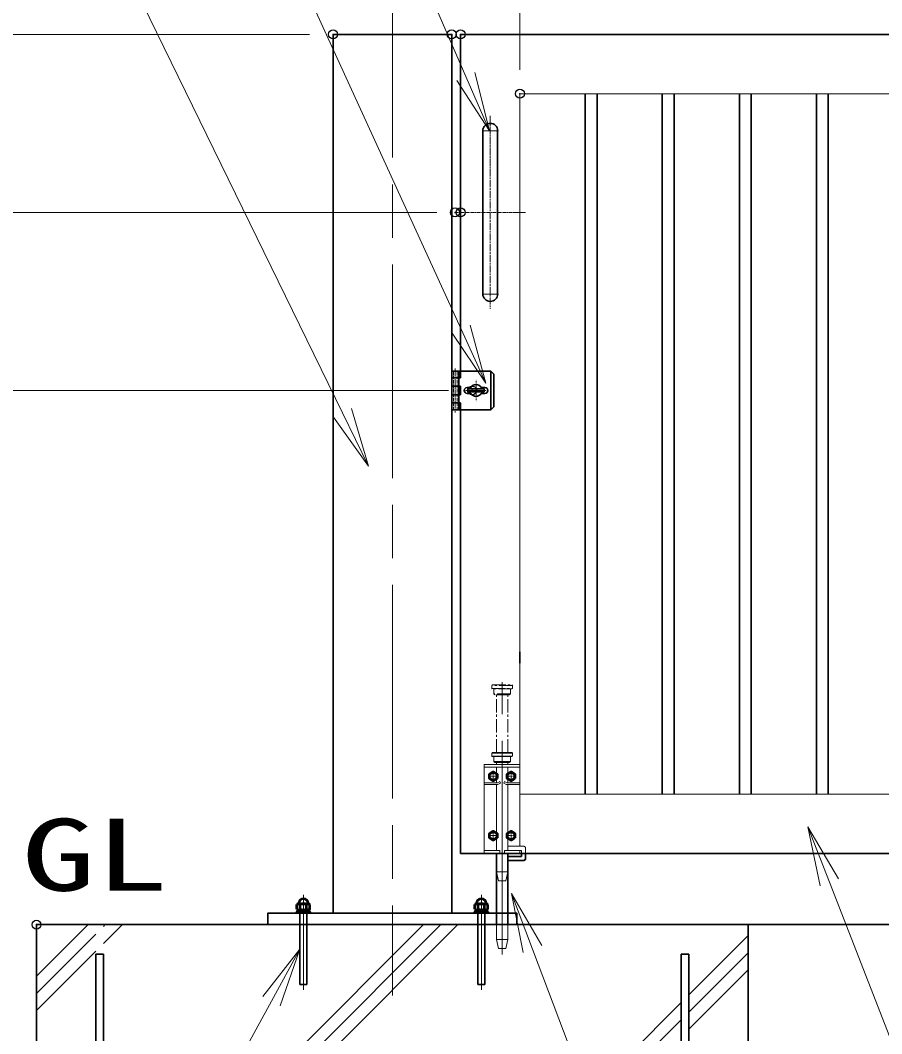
# Model space of a CAD drawing. Units: millimetres, scale not verified. Extents: x -11880 to 11880, y -8400 to 8400.
# Drawn here: x 116 to 1568, y -837 to 870 of the extents above; entities that cross this region are included whole.
import ezdxf
from ezdxf.enums import TextEntityAlignment as Align

# ---------------------------------------------------------------- set-up
doc = ezdxf.new("R2010")
doc.units = ezdxf.units.MM
doc.header["$LTSCALE"] = 30
doc.header["$PDMODE"] = 32
doc.header["$PDSIZE"] = 15
for name, pattern in [('DASHED', [7.5, 6, -1.5]), ('USER1', [9, 6, -0.75, 1.5, -0.75]), ('USER2', [18, 12, -1.5, 3, -1.5]), ('USER3', [1.125, 0.75, -0.125, 0.125, -0.125])]:
    doc.linetypes.add(name, pattern=pattern)
for name, color, linetype, lineweight in [('0-1_外形線', 7, 'Continuous', 35), ('0-2_0', 7, 'Continuous', 18), ('0-3_寸法線', 4, 'Continuous', 18), ('0-5_細線', 2, 'Continuous', 35), ('0-6_隠れ線', 140, 'DASHED', 18), ('0-7_軸線', 200, 'USER2', 15), ('0-D_ハッチング', 253, 'Continuous', 13), ('0-F_想像線', 112, 'USER3', 15), ('1-0_AM_0N', 7, 'Continuous', 50), ('1-1_AM_7N', 6, 'USER1', 18)]:
    doc.layers.add(name, color=color, linetype=linetype, lineweight=lineweight)
doc.layers.add('0-4_Defpoints', color=7, linetype='Continuous')
doc.layers.add('1-2_文字2', color=254, linetype='Continuous')
doc.styles.add('ＭＳ ゴシック', font='')
doc.styles.get('ＭＳ ゴシック').set_extended_font_data('MS Gothic')

# ---------------------------------------------------------------- blocks, each defined once
blk = doc.blocks.new('S245')
at = {"layer": '0-3_寸法線'}
for points in [[(5320299.8, 81019538.2), (5289027.8, 81019538.2), (5270941.5, 81065933.4), (5269851.8, 81068728.5)], [(5271407.3, 81066115), (5269851.8, 81068728.5), (5270475.6, 81065751.7)]]:
    blk.add_lwpolyline(points, dxfattribs=at)
blk = doc.blocks.new('A$C130E4F3B')
at = {"layer": '0-1_外形線'}
for p, q in [((-375, -4125), (-375, 4125)), ((375, 4125), (375, -4125))]:
    blk.add_line(p, q, dxfattribs=at)
for centre, start, end in [((0, 4125), 0, 180), ((0, -4125), 180, 0)]:
    blk.add_arc(centre, 375, start, end, dxfattribs=at)
at = {"layer": '0-7_軸線'}
for p, q in [((0, 4877.9), (0, -4877.9)), ((0, 4125), (-412.5, 4125)), ((0, 4125), (412.5, 4125)), ((0, -4125), (-412.5, -4125)), ((0, -4125), (412.5, -4125))]:
    blk.add_line(p, q, dxfattribs=at)
at = {"layer": '0-7_軸線', "linetype": 'USER1'}
blk.add_line((-1779.7, 0), (1779.7, 0), dxfattribs=at)
blk = doc.blocks.new('U98')
at = {"layer": '1-0_AM_0N'}
blk.add_lwpolyline([(645, 3787.4), (450, 3674.8), (255, 3787.4), (255, 4012.6), (450, 4125.2), (645, 4012.6)], close=True, dxfattribs=at)
blk.add_circle((450, 3900), 195, dxfattribs=at)
blk.add_circle((450, 3900), 195, dxfattribs=at)
at = {"layer": '1-1_AM_7N'}
for p, q in [((450, 4147.7), (450, 3652.3)), ((697.7, 3900), (202.3, 3900))]:
    blk.add_line(p, q, dxfattribs=at)
blk = doc.blocks.new('U99')
at = {"layer": '1-0_AM_0N'}
blk.add_lwpolyline([(-255, 3787.4), (-450, 3674.8), (-645, 3787.4), (-645, 4012.6), (-450, 4125.2), (-255, 4012.6)], close=True, dxfattribs=at)
blk.add_circle((-450, 3900), 195, dxfattribs=at)
blk.add_circle((-450, 3900), 195, dxfattribs=at)
at = {"layer": '1-1_AM_7N'}
for p, q in [((-450, 4147.7), (-450, 3652.3)), ((-202.3, 3900), (-697.7, 3900))]:
    blk.add_line(p, q, dxfattribs=at)
blk = doc.blocks.new('U100')
at = {"layer": '1-0_AM_0N'}
blk.add_lwpolyline([(645, 787.4), (450, 674.8), (255, 787.4), (255, 1012.6), (450, 1125.2), (645, 1012.6)], close=True, dxfattribs=at)
blk.add_circle((450, 900), 195, dxfattribs=at)
blk.add_circle((450, 900), 195, dxfattribs=at)
at = {"layer": '1-1_AM_7N'}
for p, q in [((450, 1147.7), (450, 652.3)), ((697.7, 900), (202.3, 900))]:
    blk.add_line(p, q, dxfattribs=at)
blk = doc.blocks.new('U101')
at = {"layer": '1-0_AM_0N'}
blk.add_lwpolyline([(-255, 787.4), (-450, 674.8), (-645, 787.4), (-645, 1012.6), (-450, 1125.2), (-255, 1012.6)], close=True, dxfattribs=at)
blk.add_circle((-450, 900), 195, dxfattribs=at)
blk.add_circle((-450, 900), 195, dxfattribs=at)
at = {"layer": '1-1_AM_7N'}
for p, q in [((-450, 1147.7), (-450, 652.3)), ((-202.3, 900), (-697.7, 900))]:
    blk.add_line(p, q, dxfattribs=at)
blk = doc.blocks.new('S255')
at = {"layer": '0-3_寸法線'}
for points in [[(5312076.1, 80997081.8), (5280688.9, 80997081.8), (5255926.4, 81062552.1), (5254865.1, 81065358.1)], [(5256394.1, 81062729), (5254865.1, 81065358.1), (5255458.7, 81062375.2)]]:
    blk.add_lwpolyline(points, dxfattribs=at)
blk = doc.blocks.new('S260')
at = {"layer": '0-3_寸法線'}
for points in [[(5182855.5, 81148346.3), (5234431.5, 81148346.3), (5252555.7, 81106661.2), (5253751.9, 81103910)], [(5252097.2, 81106461.9), (5253751.9, 81103910), (5253014.2, 81106860.6)]]:
    blk.add_lwpolyline(points, dxfattribs=at)
blk = doc.blocks.new('S261')
at = {"layer": '0-3_寸法線'}
for points in [[(5195556.3, 81132979.8), (5234431.5, 81132979.8), (5252322.8, 81093889.8), (5253571.4, 81091162)], [(5251868.2, 81093681.8), (5253571.4, 81091162), (5252777.5, 81094097.9)]]:
    blk.add_lwpolyline(points, dxfattribs=at)
blk = doc.blocks.new('shgfhdgdhgg')
at = {"layer": '0-1_外形線'}
blk.add_lwpolyline([(-18000, 0), (18000, 0), (18000, -33000), (-18000, -33000)], close=True, dxfattribs=at)
at = {"layer": '0-5_細線'}
for p, q in [((-15000, -29610), (-15000, -1500)), ((-15000, -1500), (-14610, -1500)), ((-14610, -1500), (-14610, -29610)), ((14610, -29610), (14610, -1500)), ((14610, -1500), (15000, -1500)), ((15000, -1500), (15000, -29610))]:
    blk.add_line(p, q, dxfattribs=at)
at = {"layer": '0-D_ハッチング'}
for p, q in [((-18000, -2607.2), (-15392.8, 0)), ((-14610, -16187.7), (1577.7, 0)), ((-14610, -87.2), (-14522.8, 0)), ((-14610, -17057.7), (2447.7, 0)), ((-14610, -957.2), (-13652.8, 0)), ((-14610, -17927.7), (3317.7, 0)), ((-18000, -3477.2), (-15000, -477.2)), ((15000, -3548.3), (18000, -548.3)), ((-18000, -4347.2), (-15000, -1347.2)), ((15000, -4418.3), (18000, -1418.3)), ((15000, -5288.3), (18000, -2288.3)), ((-12561.7, -31110), (14610, -3938.3)), ((-11691.7, -31110), (14610, -4808.3))]:
    blk.add_line(p, q, dxfattribs=at)
blk = doc.blocks.new('S262')
at = {"layer": '0-3_寸法線'}
for points in [[(5166258.2, 81024665.2), (5223421.4, 81024665.2), (5242719.1, 81059923.4), (5244159.4, 81062555)], [(5243157.7, 81059683.4), (5244159.4, 81062555), (5242280.5, 81060163.5)]]:
    blk.add_lwpolyline(points, dxfattribs=at)
blk = doc.blocks.new('PRCIRCLE')
at = {"layer": '0-2_0'}
blk.add_line((-30, 0), (30, 0), dxfattribs=at)
blk = doc.blocks.new('gdgdgdgd')
at = {"layer": '0-5_細線'}
for p, q in [((0, 975), (360, 975)), ((0, 975), (0, -975)), ((450, 630), (0, 630)), ((360, 975), (1980, 975)), ((360, 975), (360, -975)), ((450, 975), (450, 630)), ((1980, 975), (2130, 825)), ((1980, 975), (1980, -975)), ((2130, 825), (2130, -825)), ((450, 225), (0, 225)), ((450, 225), (450, -225)), ((780, 150), (970.2, 150)), ((810, -75), (810, 75)), ((810, 75), (1650, 75)), ((1489.8, 150), (1680, 150)), ((1650, 75), (1650, -75)), ((450, -225), (0, -225)), ((780, -150), (970.2, -150)), ((1650, -75), (810, -75)), ((1489.8, -150), (1680, -150)), ((0, -630), (450, -630)), ((360, -975), (0, -975)), ((1980, -975), (360, -975)), ((450, -630), (450, -975)), ((2130, -825), (1980, -975))]:
    blk.add_line(p, q, dxfattribs=at)
for centre, radius, start, end in [((780, 0), 150, 90, 270), ((1230, 0), 300, 30, 150), ((1680, 0), 150, 270, 90), ((1230, 0), 300, 210, 330)]:
    blk.add_arc(centre, radius, start, end, dxfattribs=at)
at = {"layer": '0-6_隠れ線'}
for p, q in [((90, 975), (90, -975)), ((270, 975), (270, -975))]:
    blk.add_line(p, q, dxfattribs=at)
at = {"layer": '0-7_軸線'}
for p, q in [((180, 1105.8), (180, -1105.8)), ((1230, 0), (1230, 541.4)), ((1230, 0), (688.6, 0)), ((1230, 0), (1771.4, 0)), ((1230, 0), (1230, -541.4))]:
    blk.add_line(p, q, dxfattribs=at)
at = {"layer": '0-6_隠れ線', "xscale": 12.5, "yscale": 12.5}
blk.add_blockref('PRCIRCLE', (1230, 0), dxfattribs=at)
blk = doc.blocks.new('PROFSP00NL0D66')
at = {"layer": '0-1_外形線'}
for p, q in [((0, 210), (0, 0)), ((0, 16.5), (112.2, 33)), ((0, -210), (0, 0)), ((0, -16.5), (112.2, 0)), ((13.2, 315), (13.2, 18.4)), ((99, 315), (99, 31.1)), ((112.2, 210), (112.2, 0)), ((112.2, -210), (112.2, 0)), ((13.2, -315), (13.2, -14.6)), ((99, -315), (99, -1.9))]:
    blk.add_line(p, q, dxfattribs=at)
for points in [[(56.1, 315), (13.2, 315), (4.2, 306), (0, 210)], [(112.2, 210), (108, 306), (99, 315), (56.1, 315)], [(56.1, -315), (13.2, -315), (4.2, -306), (0, -210)], [(112.2, -210), (108, -306), (99, -315), (56.1, -315)]]:
    blk.add_lwpolyline(points, dxfattribs=at)
blk = doc.blocks.new('PROFSP00NKH4S6')
at = {"layer": '0-1_外形線'}
blk.add_lwpolyline([(0, -360), (75, -360), (75, 360), (0, 360)], close=True, dxfattribs=at)
blk = doc.blocks.new('U274')
at = {"layer": '1-0_AM_0N'}
for p, q in [((5244010.2, 81064816.7), (5244054.4, 81064842.3)), ((5244010.2, 81064567.8), (5244010.2, 81064816.7)), ((5244054.4, 81064842.3), (5244099.4, 81064842.3)), ((5244099.4, 81064842.3), (5244099.4, 81064857.3)), ((5244099.4, 81064842.3), (5244579.4, 81064842.3)), ((5244174.8, 81064567.8), (5244174.8, 81064816.7)), ((5244504, 81064567.8), (5244504, 81064816.7)), ((5244579.4, 81064857.3), (5244579.4, 81064842.3)), ((5244579.4, 81064842.3), (5244624.4, 81064842.3)), ((5244668.6, 81064816.7), (5244624.4, 81064842.3)), ((5244668.6, 81064567.8), (5244668.6, 81064816.7)), ((5244010.2, 81064567.8), (5244054.4, 81064542.3)), ((5244054.4, 81064542.3), (5244624.4, 81064542.3)), ((5244668.6, 81064567.8), (5244624.4, 81064542.3))]:
    blk.add_line(p, q, dxfattribs=at)
for centre, radius, start, end in [((5244092.5, 81064696.7), 145.5, 55.56153, 115.56153), ((5244339.4, 81064857.3), 240, 0, 180), ((5244339.4, 81064298.4), 543.8, 72.38303, 107.61697), ((5244586.3, 81064696.7), 145.5, 64.43847, 124.43847), ((5244092.5, 81064687.8), 145.5, 244.43847, 304.43847), ((5244339.4, 81065086.1), 543.8, 252.38303, 287.61697), ((5244586.3, 81064687.8), 145.5, 235.56153, 295.56153)]:
    blk.add_arc(centre, radius, start, end, dxfattribs=at)
at = {"layer": '1-1_AM_7N'}
blk.add_line((5244339.4, 81064514.5), (5244339.4, 81065125), dxfattribs=at)
blk = doc.blocks.new('U275')
at = {"layer": '1-0_AM_0N'}
for p, q in [((5253010.2, 81064816.7), (5253054.4, 81064842.3)), ((5253010.2, 81064567.8), (5253010.2, 81064816.7)), ((5253054.4, 81064842.3), (5253099.4, 81064842.3)), ((5253099.4, 81064842.3), (5253099.4, 81064857.3)), ((5253099.4, 81064842.3), (5253579.4, 81064842.3)), ((5253174.8, 81064567.8), (5253174.8, 81064816.7)), ((5253504, 81064567.8), (5253504, 81064816.7)), ((5253579.4, 81064857.3), (5253579.4, 81064842.3)), ((5253579.4, 81064842.3), (5253624.4, 81064842.3)), ((5253668.6, 81064816.7), (5253624.4, 81064842.3)), ((5253668.6, 81064567.8), (5253668.6, 81064816.7)), ((5253010.2, 81064567.8), (5253054.4, 81064542.3)), ((5253054.4, 81064542.3), (5253624.4, 81064542.3)), ((5253668.6, 81064567.8), (5253624.4, 81064542.3))]:
    blk.add_line(p, q, dxfattribs=at)
for centre, radius, start, end in [((5253092.5, 81064696.7), 145.5, 55.56153, 115.56153), ((5253339.4, 81064857.3), 240, 0, 180), ((5253339.4, 81064298.4), 543.8, 72.38303, 107.61697), ((5253586.3, 81064696.7), 145.5, 64.43847, 124.43847), ((5253092.5, 81064687.8), 145.5, 244.43847, 304.43847), ((5253339.4, 81065086.1), 543.8, 252.38303, 287.61697), ((5253586.3, 81064687.8), 145.5, 235.56153, 295.56153)]:
    blk.add_arc(centre, radius, start, end, dxfattribs=at)
at = {"layer": '1-1_AM_7N'}
blk.add_line((5253339.4, 81064514.5), (5253339.4, 81065125), dxfattribs=at)
blk = doc.blocks.new('S267')
at = {"layer": '0-3_寸法線'}
for points in [[(5192768.6, 81117749.6), (5232594.2, 81117749.6), (5246317.8, 81089660.3), (5247634.8, 81086964.9)], [(5245868.6, 81089440.8), (5247634.8, 81086964.9), (5246767.1, 81089879.8)]]:
    blk.add_lwpolyline(points, dxfattribs=at)

msp = doc.modelspace()

# ---------------------------------------------------------------- linework, layer by layer
at = {"layer": '0-1_外形線'}
for p, q in [((4858.04, 846.63), (858.04, 846.63)), ((858.04, 279.13), (858.04, 846.63)), ((1068.04, -433.37), (1068.04, 746.63)), ((1088.04, 746.63), (1088.04, -433.37)), ((1198.04, -433.37), (1198.04, 746.63)), ((1218.04, 746.63), (1218.04, -433.37)), ((1328.04, -433.37), (1328.04, 746.63)), ((1348.04, 746.63), (1348.04, -433.37)), ((1458.04, -433.37), (1458.04, 746.63)), ((1478.04, 746.63), (1478.04, -433.37)), ((858.04, -533.37), (858.04, 214.13)), ((958.04, -193.87), (958.04, -212.87)), ((858.04, -533.37), (4858.04, -533.37)), ((918.54, -533.37), (918.54, -651.37)), ((937.54, -533.37), (937.54, -651.37)), ((964.54, -545.37), (937.54, -545.37)), ((967.54, -533.37), (967.54, -542.37)), ((143.04, -653.37), (5603.04, -653.37))]:
    msp.add_line(p, q, dxfattribs=at)
for points in [[(643.04, -634.37), (843.04, -634.37), (843.04, 846.63), (643.04, 846.63)], [(533.04, -653.37), (953.04, -653.37), (953.04, -634.37), (533.04, -634.37)]]:
    msp.add_lwpolyline(points, close=True, dxfattribs=at)
msp.add_lwpolyline([(960.54, -533.37), (960.54, -538.37), (937.54, -538.37)], dxfattribs=at)
msp.add_arc((964.54, -542.37), 3, 270, 0, dxfattribs=at)
at = {"layer": '0-2_0'}
for p, q in [((958.04, -193.87), (958.04, 746.63)), ((958.04, 746.63), (4758.04, 746.63))]:
    msp.add_line(p, q, dxfattribs=at)
msp.add_lwpolyline([(4758.04, 746.63), (4758.04, -433.37), (958.04, -433.37), (958.04, -212.87)], dxfattribs=at)
at = {"layer": '0-3_寸法線'}
for p, q in [((958.04, 786.63), (958.04, 2205.19)), ((958.04, 786.63), (958.04, 2205.19)), ((603.04, 846.63), (-1176.55, 846.63)), ((603.04, 846.63), (-877.35, 846.63)), ((818.04, 546.63), (-877.35, 546.63)), ((808.72, 546.63), (-877.35, 546.63)), ((837.64, 246.63), (-561.24, 246.63))]:
    msp.add_line(p, q, dxfattribs=at)
at = {"layer": '0-4_Defpoints'}
for p in [(643.04, 846.63), (643.04, 846.63), (843.04, 846.63), (858.04, 846.63), (958.04, 746.63), (848.72, 546.63), (858.04, 546.63), (877.64, 246.63), (143.04, -653.37)]:
    msp.add_point(p, dxfattribs=at)
at = {"layer": '0-5_細線'}
for p, q in [((599.04, -634.37), (587.04, -634.37)), ((587.04, -634.37), (587.04, -754.37)), ((599.04, -754.37), (599.04, -634.37)), ((887.04, -634.37), (887.04, -754.37)), ((899.04, -634.37), (887.04, -634.37)), ((899.04, -754.37), (899.04, -634.37)), ((587.04, -754.37), (599.04, -754.37)), ((887.04, -754.37), (899.04, -754.37))]:
    msp.add_line(p, q, dxfattribs=at)
at = {"layer": '0-6_隠れ線'}
for p, q in [((911.54, -363.37), (910.54, -364.37)), ((910.54, -369.37), (910.54, -364.37)), ((945.54, -364.37), (910.54, -364.37)), ((911.54, -370.37), (910.54, -369.37)), ((910.54, -369.37), (945.54, -369.37)), ((911.54, -363.37), (944.54, -363.37)), ((944.54, -370.37), (911.54, -370.37)), ((914.04, -378.37), (914.04, -370.37)), ((942.04, -378.37), (942.04, -370.37)), ((944.54, -363.37), (945.54, -364.37)), ((945.54, -369.37), (944.54, -370.37)), ((945.54, -369.37), (945.54, -364.37)), ((898.04, -383.37), (958.04, -383.37)), ((898.04, -533.37), (898.04, -383.37)), ((958.04, -388.37), (898.04, -388.37)), ((914.04, -378.37), (916.04, -380.37)), ((942.04, -378.37), (914.04, -378.37)), ((940.04, -380.37), (916.04, -380.37)), ((918.54, -383.37), (918.54, -380.37)), ((918.54, -388.37), (918.54, -414.37)), ((937.54, -380.37), (937.54, -383.37)), ((937.54, -388.37), (937.54, -399.04)), ((942.04, -378.37), (940.04, -380.37)), ((958.04, -383.37), (958.04, -521.37)), ((937.54, -407.7), (937.54, -414.37)), ((898.04, -414.37), (920.27, -414.37)), ((898.04, -417.37), (920.98, -417.37)), ((918.54, -417.37), (918.54, -528.37)), ((924.06, -412.48), (920.27, -414.37)), ((925.41, -415.16), (920.98, -417.37)), ((924.06, -412.48), (925.41, -415.16)), ((932.01, -412.48), (930.67, -415.16)), ((930.67, -415.16), (935.09, -417.37)), ((935.8, -414.37), (932.01, -412.48)), ((935.09, -417.37), (958.04, -417.37)), ((958.04, -414.37), (935.8, -414.37)), ((937.54, -417.37), (937.54, -528.37)), ((924.04, -528.37), (898.04, -528.37)), ((924.04, -528.37), (924.04, -533.37)), ((958.04, -528.37), (932.04, -528.37)), ((932.04, -528.37), (932.04, -533.37)), ((937.54, -521.37), (964.54, -521.37)), ((958.04, -528.37), (958.04, -533.37)), ((967.54, -524.37), (967.54, -533.37)), ((924.04, -533.37), (898.04, -533.37)), ((932.04, -533.37), (924.04, -533.37)), ((958.04, -533.37), (932.04, -533.37)), ((922.04, -579.37), (918.54, -564.37)), ((937.54, -564.37), (918.54, -564.37)), ((934.04, -579.37), (922.04, -579.37)), ((934.04, -579.37), (937.54, -564.37)), ((918.54, -678.37), (918.54, -651.37)), ((937.54, -651.37), (937.54, -678.37)), ((922.04, -693.37), (918.54, -678.37)), ((937.54, -678.37), (918.54, -678.37)), ((934.04, -693.37), (937.54, -678.37)), ((934.04, -693.37), (922.04, -693.37))]:
    msp.add_line(p, q, dxfattribs=at)
msp.add_lwpolyline([(937.54, -528.37), (960.54, -528.37), (960.54, -533.37)], dxfattribs=at)
msp.add_arc((964.54, -524.37), 3, 0, 90, dxfattribs=at)
at = {"layer": '0-7_軸線'}
for p, q in [((743.04, 998.91), (743.04, -772.95)), ((928.04, -703.79), (928.04, -244.72)), ((593.04, -603.48), (593.04, -763.23)), ((893.04, -603.48), (893.04, -763.23))]:
    msp.add_line(p, q, dxfattribs=at)
at = {"layer": '0-F_想像線'}
for p, q in [((911.54, -249.37), (910.54, -250.37)), ((910.54, -255.37), (910.54, -250.37)), ((945.54, -250.37), (910.54, -250.37)), ((911.54, -256.37), (910.54, -255.37)), ((910.54, -255.37), (945.54, -255.37)), ((911.54, -249.37), (944.54, -249.37)), ((944.54, -249.37), (945.54, -250.37)), ((945.54, -255.37), (944.54, -256.37)), ((945.54, -255.37), (945.54, -250.37)), ((944.54, -256.37), (911.54, -256.37)), ((914.04, -264.37), (914.04, -256.37)), ((914.04, -264.37), (916.04, -266.37)), ((942.04, -264.37), (914.04, -264.37)), ((940.04, -266.37), (916.04, -266.37)), ((918.54, -363.37), (918.54, -266.37)), ((937.54, -363.37), (937.54, -266.37)), ((942.04, -264.37), (940.04, -266.37)), ((942.04, -264.37), (942.04, -256.37))]:
    msp.add_line(p, q, dxfattribs=at)

# ---------------------------------------------------------------- block references
at = {"layer": '0-1_外形線', "xscale": 0.03333333, "yscale": 0.03333333}
for name, p in [('A$C130E4F3B', (908.04, 546.63)), ('shgfhdgdhgg', (743.04, -653.37))]:
    msp.add_blockref(name, p, dxfattribs=at)
at = {"layer": '0-2_0', "xscale": 0.03333333, "yscale": 0.03333333, "rotation": 90}
for name, p in [('PROFSP00NL0D66', (593.04, -631.87)), ('PROFSP00NL0D66', (893.04, -631.87)), ('PROFSP00NKH4S6', (593.04, -634.37)), ('PROFSP00NKH4S6', (893.04, -634.37))]:
    msp.add_blockref(name, p, dxfattribs=at)
at = {"layer": '0-3_寸法線', "xscale": 0.03333333, "yscale": 0.03333333}
for name in ['S260', 'S261', 'S267', 'S245', 'S255', 'S262']:
    msp.add_blockref(name, (-174218.27, -2702779.54), dxfattribs=at)
at = {"layer": '0-5_細線', "xscale": 0.03333333, "yscale": 0.03333333}
msp.add_blockref('gdgdgdgd', (843.04, 246.63), dxfattribs=at)
at = {"layer": '1-0_AM_0N', "xscale": 0.03333333, "yscale": 0.03333333}
for name, p in [('U99', (928.04, -533.37)), ('U98', (928.04, -533.37)), ('U101', (928.04, -533.37)), ('U100', (928.04, -533.37)), ('U274', (-174218.27, -2702779.54)), ('U275', (-174218.27, -2702779.54))]:
    msp.add_blockref(name, p, dxfattribs=at)

# ---------------------------------------------------------------- texts
at = {"layer": '1-2_文字2', "style": 'ＭＳ ゴシック', "width": 1.5}
msp.add_text('GL', height=121.2, dxfattribs=at).set_placement((118.1, -632.67), align=Align.BOTTOM_LEFT)

doc.saveas('drawing.dxf')
